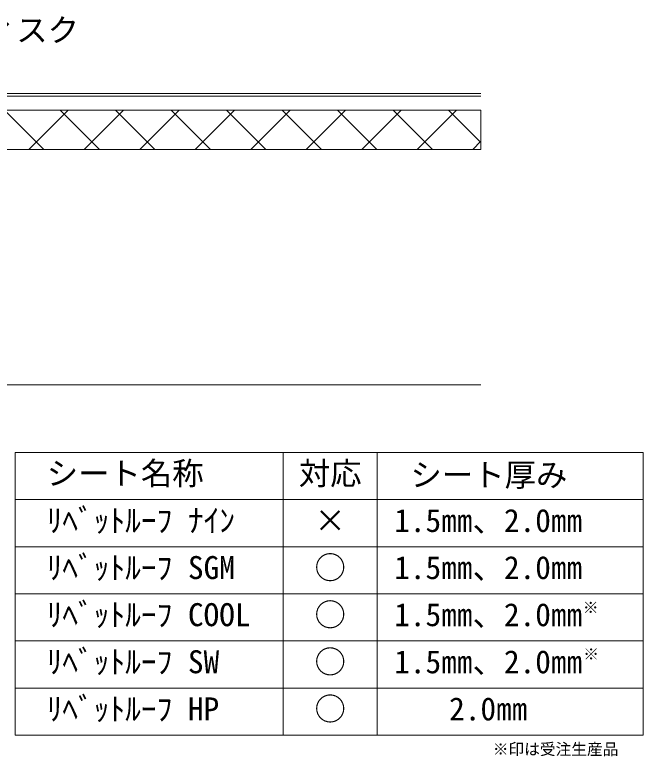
# Model space of a CAD drawing. Units: millimetres, scale not verified. Extents: x -605 to 705, y -497 to 407.
# Drawn here: x 304.5 to 704.8, y -497.4 to -25.2 of the extents above; entities that cross this region are included whole.
import ezdxf
from ezdxf.enums import TextEntityAlignment as Align

# ---------------------------------------------------------------- set-up
doc = ezdxf.new("R2010")
doc.units = ezdxf.units.MM
doc.header["$LTSCALE"] = 5
for name, color, linetype, lineweight in [('0-0', 7, 'Continuous', 9), ('1-0', 7, 'Continuous', 9), ('4-0', 7, 'Continuous', 9), ('4-1_ＡＹパネルＶ', 7, 'Continuous', 9), ('E-0', 7, 'Continuous', 9)]:
    doc.layers.add(name, color=color, linetype=linetype, lineweight=lineweight)
doc.styles.add('ＭＳ ゴシック', font='')
doc.styles.get('ＭＳ ゴシック').set_extended_font_data('MS Gothic')

msp = doc.modelspace()

# ---------------------------------------------------------------- linework, layer by layer
at = {"layer": '0-0'}
for p, q in [((-447.481, -110.877), (601.399, -110.877)), ((-397.481, -260.877), (601.399, -260.877))]:
    msp.add_line(p, q, dxfattribs=at)
at = {"layer": '1-0'}
msp.add_line((198.969, -76.877), (601.399, -76.877), dxfattribs=at)
msp.add_lwpolyline([(192.443, -71.377), (199.371, -75.377), (601.399, -75.377)], dxfattribs=at)
at = {"layer": '4-0'}
for p, q in [((155.419, -85.877), (601.399, -85.877)), ((298.009, -85.877), (323.009, -110.877)), ((313.387, -110.877), (338.387, -85.877)), ((333.364, -85.877), (358.364, -110.877)), ((348.743, -110.877), (373.743, -85.877)), ((368.72, -85.877), (393.72, -110.877)), ((384.098, -110.877), (409.098, -85.877)), ((404.075, -85.877), (429.075, -110.877)), ((419.453, -110.877), (444.453, -85.877)), ((439.43, -85.877), (464.43, -110.877)), ((454.809, -110.877), (479.809, -85.877)), ((474.786, -85.877), (499.786, -110.877)), ((490.164, -110.877), (515.164, -85.877)), ((510.141, -85.877), (535.141, -110.877)), ((525.519, -110.877), (550.519, -85.877)), ((545.496, -85.877), (570.496, -110.877)), ((560.875, -110.877), (585.875, -85.877)), ((580.852, -85.877), (601.399, -106.425)), ((596.23, -110.877), (601.399, -105.708))]:
    msp.add_line(p, q, dxfattribs=at)
msp.add_lwpolyline([(-447.481, -110.877), (601.399, -110.877), (601.399, -85.877)], dxfattribs=at)
at = {"layer": '4-1_ＡＹパネルＶ'}
for p, q in [((155.847, -76.877), (601.399, -76.877)), ((601.399, -85.877), (155.419, -85.877))]:
    msp.add_line(p, q, dxfattribs=at)
at = {"layer": 'E-0'}
for p, q in [((304.806, -303.968), (304.806, -483.968)), ((304.806, -303.968), (704.806, -303.968)), ((475.41, -303.968), (475.41, -483.968)), ((535.41, -483.968), (535.41, -303.968)), ((704.806, -303.968), (704.806, -483.968)), ((304.806, -333.968), (704.806, -333.968)), ((304.806, -363.968), (704.806, -363.968)), ((304.806, -393.968), (704.806, -393.968)), ((304.806, -423.968), (704.806, -423.968)), ((304.806, -453.968), (704.806, -453.968)), ((304.806, -483.968), (704.806, -483.968))]:
    msp.add_line(p, q, dxfattribs=at)

# ---------------------------------------------------------------- texts
at = {"layer": 'E-0', "style": 'ＭＳ ゴシック'}
for s, height, p in [('ＩＨディスク', 14.66, (225.406, -46.603)), ('シート名称', 14.66, (324.806, -328.968)), ('対応', 14.66, (485.41, -328.968)), ('シート厚み', 14.66, (556.536, -329.905)), ('ﾘﾍﾞｯﾄﾙｰﾌ ﾅｲﾝ', 14.66, (324.806, -358.968)), ('×', 14.66, (495.41, -358.968)), ('1.5㎜、2.0㎜', 14.66, (546.182, -358.968)), ('ﾘﾍﾞｯﾄﾙｰﾌ SGM', 14.66, (324.806, -388.968)), ('○', 14.66, (495.41, -388.968)), ('1.5㎜、2.0㎜', 14.66, (546.182, -388.968)), ('ﾘﾍﾞｯﾄﾙｰﾌ COOL', 14.66, (324.806, -418.968)), ('○', 14.66, (495.41, -418.968)), ('1.5㎜、2.0㎜', 14.66, (546.182, -418.968)), ('※', 7.331, (666.384, -408.584)), ('ﾘﾍﾞｯﾄﾙｰﾌ SW', 14.66, (324.806, -448.968)), ('○', 14.66, (495.41, -448.968)), ('※', 7.331, (666.63, -438.224)), ('1.5㎜、2.0㎜', 14.66, (546.182, -448.968)), ('ﾘﾍﾞｯﾄﾙｰﾌ HP', 14.66, (324.806, -478.968)), ('○', 14.66, (495.41, -478.968)), ('2.0㎜', 14.66, (581.182, -478.968)), ('※印は受注生産品', 7.331, (609.011, -498.765))]:
    msp.add_text(s, height=height, dxfattribs=at).set_placement(p, align=Align.BOTTOM_LEFT)

doc.saveas('drawing.dxf')
